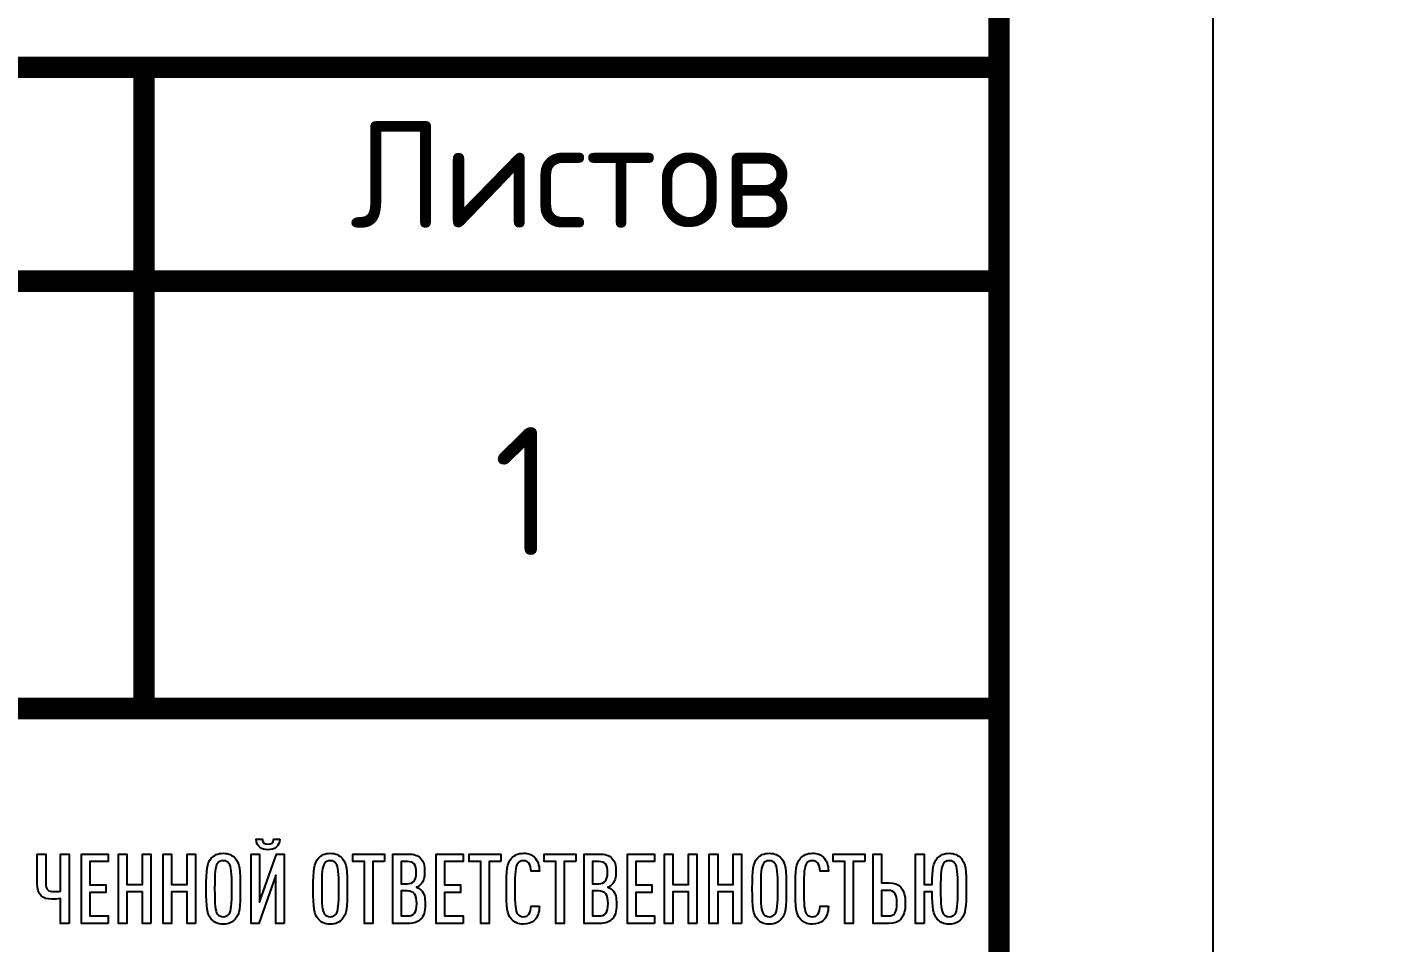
# Model space of a CAD drawing. Header units: metres. Extents: x 1981 to 7362, y 1229 to 3678.
# Drawn here: x 2702.46 to 2734.13, y 2628.93 to 2650.36 of the extents above; entities that cross this region are included whole.
import ezdxf
from ezdxf.enums import TextEntityAlignment as Align

# ---------------------------------------------------------------- set-up
doc = ezdxf.new("R2018")
doc.units = ezdxf.units.M
doc.layers.add('layer 1', color=7, linetype='Continuous')
doc.layers.add('Форматы', color=7, linetype='Continuous')
doc.styles.add('GOST-2.304_Type-B', font='GOST Common.ttf')
doc.styles.get("Standard").update_dxf_attribs({"font": 'GOST Common.ttf'})

# ---------------------------------------------------------------- blocks, each defined once
blk = doc.blocks.new('Лого')
at = {"layer": 'layer 1', "color": 159}
for points, knots in [([(6.6198, 2.3792), (6.6198, 2.3792), (6.5883, 2.3792), (6.5883, 2.3792), (6.5883, 2.3792), (6.5862, 2.3604), (6.5751, 2.3523), (6.5583, 2.3523), (6.5583, 2.3523), (6.5415, 2.3523), (6.5304, 2.3604), (6.5283, 2.3792), (6.5283, 2.3792), (6.5283, 2.3792), (6.4968, 2.3792), (6.4968, 2.3792), (6.4968, 2.3792), (6.4994, 2.3391), (6.5243, 2.3239), (6.5583, 2.3239), (6.5583, 2.3239), (6.5923, 2.3239), (6.6172, 2.3391), (6.6198, 2.3792)], [0, 0, 0, 0, 0.142857, 0.142857, 0.142857, 0.142857, 0.285714, 0.285714, 0.285714, 0.285714, 0.428571, 0.428571, 0.428571, 0.428571, 0.571429, 0.571429, 0.571429, 0.571429, 0.714286, 0.714286, 0.714286, 0.714286, 1, 1, 1, 1]), ([(5.5227, 1.9399), (5.5227, 1.9399), (5.5227, 2.3015), (5.5227, 2.3015), (5.5227, 2.3015), (5.5227, 2.3015), (5.479, 2.3015), (5.479, 2.3015), (5.479, 2.3015), (5.479, 2.3015), (5.479, 2.1085), (5.479, 2.1085), (5.479, 2.1085), (5.4658, 2.1065), (5.4546, 2.1055), (5.4404, 2.1055), (5.4404, 2.1055), (5.4165, 2.1055), (5.4013, 2.1141), (5.4013, 2.1532), (5.4013, 2.1532), (5.4013, 2.1532), (5.4013, 2.3015), (5.4013, 2.3015), (5.4013, 2.3015), (5.4013, 2.3015), (5.3576, 2.3015), (5.3576, 2.3015), (5.3576, 2.3015), (5.3576, 2.3015), (5.3576, 2.1486), (5.3576, 2.1486), (5.3576, 2.1486), (5.3576, 2.0867), (5.384, 2.0664), (5.4338, 2.0664), (5.4338, 2.0664), (5.4485, 2.0664), (5.4627, 2.0674), (5.479, 2.0699), (5.479, 2.0699), (5.479, 2.0699), (5.479, 1.9399), (5.479, 1.9399), (5.479, 1.9399), (5.479, 1.9399), (5.5227, 1.9399), (5.5227, 1.9399)], [0, 0, 0, 0, 0.076923, 0.076923, 0.076923, 0.076923, 0.153846, 0.153846, 0.153846, 0.153846, 0.230769, 0.230769, 0.230769, 0.230769, 0.307692, 0.307692, 0.307692, 0.307692, 0.384615, 0.384615, 0.384615, 0.384615, 0.461538, 0.461538, 0.461538, 0.461538, 0.538462, 0.538462, 0.538462, 0.538462, 0.615385, 0.615385, 0.615385, 0.615385, 0.692308, 0.692308, 0.692308, 0.692308, 0.769231, 0.769231, 0.769231, 0.769231, 0.846154, 0.846154, 0.846154, 0.846154, 1, 1, 1, 1]), ([(5.7273, 1.9399), (5.7273, 1.9399), (5.7273, 1.979), (5.7273, 1.979), (5.7273, 1.979), (5.7273, 1.979), (5.6314, 1.979), (5.6314, 1.979), (5.6314, 1.979), (5.6314, 1.979), (5.6314, 2.1019), (5.6314, 2.1019), (5.6314, 2.1019), (5.6314, 2.1019), (5.7141, 2.1019), (5.7141, 2.1019), (5.7141, 2.1019), (5.7141, 2.1019), (5.7141, 2.141), (5.7141, 2.141), (5.7141, 2.141), (5.7141, 2.141), (5.6314, 2.141), (5.6314, 2.141), (5.6314, 2.141), (5.6314, 2.141), (5.6314, 2.2624), (5.6314, 2.2624), (5.6314, 2.2624), (5.6314, 2.2624), (5.7273, 2.2624), (5.7273, 2.2624), (5.7273, 2.2624), (5.7273, 2.2624), (5.7273, 2.3015), (5.7273, 2.3015), (5.7273, 2.3015), (5.7273, 2.3015), (5.5877, 2.3015), (5.5877, 2.3015), (5.5877, 2.3015), (5.5877, 2.3015), (5.5877, 1.9399), (5.5877, 1.9399), (5.5877, 1.9399), (5.5877, 1.9399), (5.7273, 1.9399), (5.7273, 1.9399)], [0, 0, 0, 0, 0.076923, 0.076923, 0.076923, 0.076923, 0.153846, 0.153846, 0.153846, 0.153846, 0.230769, 0.230769, 0.230769, 0.230769, 0.307692, 0.307692, 0.307692, 0.307692, 0.384615, 0.384615, 0.384615, 0.384615, 0.461538, 0.461538, 0.461538, 0.461538, 0.538462, 0.538462, 0.538462, 0.538462, 0.615385, 0.615385, 0.615385, 0.615385, 0.692308, 0.692308, 0.692308, 0.692308, 0.769231, 0.769231, 0.769231, 0.769231, 0.846154, 0.846154, 0.846154, 0.846154, 1, 1, 1, 1]), ([(5.9483, 1.9399), (5.9483, 1.9399), (5.9483, 2.3015), (5.9483, 2.3015), (5.9483, 2.3015), (5.9483, 2.3015), (5.9046, 2.3015), (5.9046, 2.3015), (5.9046, 2.3015), (5.9046, 2.3015), (5.9046, 2.1436), (5.9046, 2.1436), (5.9046, 2.1436), (5.9046, 2.1436), (5.8244, 2.1436), (5.8244, 2.1436), (5.8244, 2.1436), (5.8244, 2.1436), (5.8244, 2.3015), (5.8244, 2.3015), (5.8244, 2.3015), (5.8244, 2.3015), (5.7807, 2.3015), (5.7807, 2.3015), (5.7807, 2.3015), (5.7807, 2.3015), (5.7807, 1.9399), (5.7807, 1.9399), (5.7807, 1.9399), (5.7807, 1.9399), (5.8244, 1.9399), (5.8244, 1.9399), (5.8244, 1.9399), (5.8244, 1.9399), (5.8244, 2.1039), (5.8244, 2.1039), (5.8244, 2.1039), (5.8244, 2.1039), (5.9046, 2.1039), (5.9046, 2.1039), (5.9046, 2.1039), (5.9046, 2.1039), (5.9046, 1.9399), (5.9046, 1.9399), (5.9046, 1.9399), (5.9046, 1.9399), (5.9483, 1.9399), (5.9483, 1.9399)], [0, 0, 0, 0, 0.076923, 0.076923, 0.076923, 0.076923, 0.153846, 0.153846, 0.153846, 0.153846, 0.230769, 0.230769, 0.230769, 0.230769, 0.307692, 0.307692, 0.307692, 0.307692, 0.384615, 0.384615, 0.384615, 0.384615, 0.461538, 0.461538, 0.461538, 0.461538, 0.538462, 0.538462, 0.538462, 0.538462, 0.615385, 0.615385, 0.615385, 0.615385, 0.692308, 0.692308, 0.692308, 0.692308, 0.769231, 0.769231, 0.769231, 0.769231, 0.846154, 0.846154, 0.846154, 0.846154, 1, 1, 1, 1]), ([(6.1809, 1.9399), (6.1809, 1.9399), (6.1809, 2.3015), (6.1809, 2.3015), (6.1809, 2.3015), (6.1809, 2.3015), (6.1372, 2.3015), (6.1372, 2.3015), (6.1372, 2.3015), (6.1372, 2.3015), (6.1372, 2.1436), (6.1372, 2.1436), (6.1372, 2.1436), (6.1372, 2.1436), (6.057, 2.1436), (6.057, 2.1436), (6.057, 2.1436), (6.057, 2.1436), (6.057, 2.3015), (6.057, 2.3015), (6.057, 2.3015), (6.057, 2.3015), (6.0133, 2.3015), (6.0133, 2.3015), (6.0133, 2.3015), (6.0133, 2.3015), (6.0133, 1.9399), (6.0133, 1.9399), (6.0133, 1.9399), (6.0133, 1.9399), (6.057, 1.9399), (6.057, 1.9399), (6.057, 1.9399), (6.057, 1.9399), (6.057, 2.1039), (6.057, 2.1039), (6.057, 2.1039), (6.057, 2.1039), (6.1372, 2.1039), (6.1372, 2.1039), (6.1372, 2.1039), (6.1372, 2.1039), (6.1372, 1.9399), (6.1372, 1.9399), (6.1372, 1.9399), (6.1372, 1.9399), (6.1809, 1.9399), (6.1809, 1.9399)], [0, 0, 0, 0, 0.076923, 0.076923, 0.076923, 0.076923, 0.153846, 0.153846, 0.153846, 0.153846, 0.230769, 0.230769, 0.230769, 0.230769, 0.307692, 0.307692, 0.307692, 0.307692, 0.384615, 0.384615, 0.384615, 0.384615, 0.461538, 0.461538, 0.461538, 0.461538, 0.538462, 0.538462, 0.538462, 0.538462, 0.615385, 0.615385, 0.615385, 0.615385, 0.692308, 0.692308, 0.692308, 0.692308, 0.769231, 0.769231, 0.769231, 0.769231, 0.846154, 0.846154, 0.846154, 0.846154, 1, 1, 1, 1]), ([(6.4141, 2.1207), (6.4141, 2.2208), (6.411, 2.2533), (6.3877, 2.2792), (6.3877, 2.2792), (6.3734, 2.2949), (6.3541, 2.3056), (6.3257, 2.3056), (6.3257, 2.3056), (6.2972, 2.3056), (6.2779, 2.2949), (6.2637, 2.2792), (6.2637, 2.2792), (6.2404, 2.2533), (6.2373, 2.2208), (6.2373, 2.1207), (6.2373, 2.1207), (6.2373, 2.0206), (6.2404, 1.9881), (6.2637, 1.9622), (6.2637, 1.9622), (6.2779, 1.9465), (6.2972, 1.9358), (6.3257, 1.9358), (6.3257, 1.9358), (6.3541, 1.9358), (6.3734, 1.9465), (6.3877, 1.9622), (6.3877, 1.9622), (6.411, 1.9881), (6.4141, 2.0206), (6.4141, 2.1207)], [0, 0, 0, 0, 0.111111, 0.111111, 0.111111, 0.111111, 0.222222, 0.222222, 0.222222, 0.222222, 0.333333, 0.333333, 0.333333, 0.333333, 0.444444, 0.444444, 0.444444, 0.444444, 0.555556, 0.555556, 0.555556, 0.555556, 0.666667, 0.666667, 0.666667, 0.666667, 0.777778, 0.777778, 0.777778, 0.777778, 1, 1, 1, 1]), ([(6.3704, 2.1207), (6.3704, 2.0349), (6.3678, 2.0059), (6.3551, 1.9886), (6.3551, 1.9886), (6.349, 1.9805), (6.3399, 1.9749), (6.3257, 1.9749), (6.3257, 1.9749), (6.3115, 1.9749), (6.3018, 1.9805), (6.2957, 1.9886), (6.2957, 1.9886), (6.283, 2.0059), (6.281, 2.0349), (6.281, 2.1207), (6.281, 2.1207), (6.281, 2.2065), (6.283, 2.2355), (6.2957, 2.2528), (6.2957, 2.2528), (6.3018, 2.2609), (6.3115, 2.2665), (6.3257, 2.2665), (6.3257, 2.2665), (6.3399, 2.2665), (6.349, 2.2609), (6.3551, 2.2528), (6.3551, 2.2528), (6.3678, 2.2355), (6.3704, 2.2065), (6.3704, 2.1207)], [0, 0, 0, 0, 0.111111, 0.111111, 0.111111, 0.111111, 0.222222, 0.222222, 0.222222, 0.222222, 0.333333, 0.333333, 0.333333, 0.333333, 0.444444, 0.444444, 0.444444, 0.444444, 0.555556, 0.555556, 0.555556, 0.555556, 0.666667, 0.666667, 0.666667, 0.666667, 0.777778, 0.777778, 0.777778, 0.777778, 1, 1, 1, 1]), ([(6.6431, 1.9399), (6.6431, 1.9399), (6.6431, 2.3015), (6.6431, 2.3015), (6.6431, 2.3015), (6.6431, 2.3015), (6.603, 2.3015), (6.603, 2.3015), (6.603, 2.3015), (6.603, 2.3015), (6.5141, 2.0501), (6.5141, 2.0501), (6.5141, 2.0501), (6.5141, 2.0501), (6.5141, 2.3015), (6.5141, 2.3015), (6.5141, 2.3015), (6.5141, 2.3015), (6.4704, 2.3015), (6.4704, 2.3015), (6.4704, 2.3015), (6.4704, 2.3015), (6.4704, 1.9399), (6.4704, 1.9399), (6.4704, 1.9399), (6.4704, 1.9399), (6.5111, 1.9399), (6.5111, 1.9399), (6.5111, 1.9399), (6.5111, 1.9399), (6.5994, 2.1908), (6.5994, 2.1908), (6.5994, 2.1908), (6.5994, 2.1908), (6.5994, 1.9399), (6.5994, 1.9399), (6.5994, 1.9399), (6.5994, 1.9399), (6.6431, 1.9399), (6.6431, 1.9399)], [0, 0, 0, 0, 0.090909, 0.090909, 0.090909, 0.090909, 0.181818, 0.181818, 0.181818, 0.181818, 0.272727, 0.272727, 0.272727, 0.272727, 0.363636, 0.363636, 0.363636, 0.363636, 0.454545, 0.454545, 0.454545, 0.454545, 0.545455, 0.545455, 0.545455, 0.545455, 0.636364, 0.636364, 0.636364, 0.636364, 0.727273, 0.727273, 0.727273, 0.727273, 0.818182, 0.818182, 0.818182, 0.818182, 1, 1, 1, 1]), ([(6.9712, 2.1207), (6.9712, 2.2208), (6.9682, 2.2533), (6.9448, 2.2792), (6.9448, 2.2792), (6.9306, 2.2949), (6.9113, 2.3056), (6.8829, 2.3056), (6.8829, 2.3056), (6.8544, 2.3056), (6.8351, 2.2949), (6.8209, 2.2792), (6.8209, 2.2792), (6.7975, 2.2533), (6.7945, 2.2208), (6.7945, 2.1207), (6.7945, 2.1207), (6.7945, 2.0206), (6.7975, 1.9881), (6.8209, 1.9622), (6.8209, 1.9622), (6.8351, 1.9465), (6.8544, 1.9358), (6.8829, 1.9358), (6.8829, 1.9358), (6.9113, 1.9358), (6.9306, 1.9465), (6.9448, 1.9622), (6.9448, 1.9622), (6.9682, 1.9881), (6.9712, 2.0206), (6.9712, 2.1207)], [0, 0, 0, 0, 0.111111, 0.111111, 0.111111, 0.111111, 0.222222, 0.222222, 0.222222, 0.222222, 0.333333, 0.333333, 0.333333, 0.333333, 0.444444, 0.444444, 0.444444, 0.444444, 0.555556, 0.555556, 0.555556, 0.555556, 0.666667, 0.666667, 0.666667, 0.666667, 0.777778, 0.777778, 0.777778, 0.777778, 1, 1, 1, 1]), ([(6.9276, 2.1207), (6.9276, 2.0349), (6.925, 2.0059), (6.9123, 1.9886), (6.9123, 1.9886), (6.9062, 1.9805), (6.8971, 1.9749), (6.8829, 1.9749), (6.8829, 1.9749), (6.8686, 1.9749), (6.859, 1.9805), (6.8529, 1.9886), (6.8529, 1.9886), (6.8402, 2.0059), (6.8382, 2.0349), (6.8382, 2.1207), (6.8382, 2.1207), (6.8382, 2.2065), (6.8402, 2.2355), (6.8529, 2.2528), (6.8529, 2.2528), (6.859, 2.2609), (6.8686, 2.2665), (6.8829, 2.2665), (6.8829, 2.2665), (6.8971, 2.2665), (6.9062, 2.2609), (6.9123, 2.2528), (6.9123, 2.2528), (6.925, 2.2355), (6.9276, 2.2065), (6.9276, 2.1207)], [0, 0, 0, 0, 0.111111, 0.111111, 0.111111, 0.111111, 0.222222, 0.222222, 0.222222, 0.222222, 0.333333, 0.333333, 0.333333, 0.333333, 0.444444, 0.444444, 0.444444, 0.444444, 0.555556, 0.555556, 0.555556, 0.555556, 0.666667, 0.666667, 0.666667, 0.666667, 0.777778, 0.777778, 0.777778, 0.777778, 1, 1, 1, 1]), ([(7.1658, 2.2624), (7.1658, 2.2624), (7.1658, 2.3015), (7.1658, 2.3015), (7.1658, 2.3015), (7.1658, 2.3015), (7.0007, 2.3015), (7.0007, 2.3015), (7.0007, 2.3015), (7.0007, 2.3015), (7.0007, 2.2624), (7.0007, 2.2624), (7.0007, 2.2624), (7.0007, 2.2624), (7.0617, 2.2624), (7.0617, 2.2624), (7.0617, 2.2624), (7.0617, 2.2624), (7.0617, 1.9399), (7.0617, 1.9399), (7.0617, 1.9399), (7.0617, 1.9399), (7.1053, 1.9399), (7.1053, 1.9399), (7.1053, 1.9399), (7.1053, 1.9399), (7.1053, 2.2624), (7.1053, 2.2624), (7.1053, 2.2624), (7.1053, 2.2624), (7.1658, 2.2624), (7.1658, 2.2624)], [0, 0, 0, 0, 0.111111, 0.111111, 0.111111, 0.111111, 0.222222, 0.222222, 0.222222, 0.222222, 0.333333, 0.333333, 0.333333, 0.333333, 0.444444, 0.444444, 0.444444, 0.444444, 0.555556, 0.555556, 0.555556, 0.555556, 0.666667, 0.666667, 0.666667, 0.666667, 0.777778, 0.777778, 0.777778, 0.777778, 1, 1, 1, 1]), ([(7.3766, 2.0415), (7.3766, 2.0725), (7.3735, 2.0968), (7.3547, 2.1151), (7.3547, 2.1151), (7.3486, 2.1207), (7.3405, 2.1258), (7.3324, 2.1283), (7.3324, 2.1283), (7.3395, 2.1314), (7.3466, 2.1359), (7.3527, 2.142), (7.3527, 2.142), (7.3705, 2.1593), (7.374, 2.1806), (7.374, 2.2065), (7.374, 2.2065), (7.374, 2.2457), (7.3684, 2.2634), (7.3527, 2.2797), (7.3527, 2.2797), (7.338, 2.2949), (7.3187, 2.3015), (7.2867, 2.3015), (7.2867, 2.3015), (7.2867, 2.3015), (7.209, 2.3015), (7.209, 2.3015), (7.209, 2.3015), (7.209, 2.3015), (7.209, 1.9399), (7.209, 1.9399), (7.209, 1.9399), (7.209, 1.9399), (7.2867, 1.9399), (7.2867, 1.9399), (7.2867, 1.9399), (7.3187, 1.9399), (7.3385, 1.9465), (7.3532, 1.9617), (7.3532, 1.9617), (7.3695, 1.9785), (7.3766, 1.9978), (7.3766, 2.0415)], [0, 0, 0, 0, 0.083333, 0.083333, 0.083333, 0.083333, 0.166667, 0.166667, 0.166667, 0.166667, 0.25, 0.25, 0.25, 0.25, 0.333333, 0.333333, 0.333333, 0.333333, 0.416667, 0.416667, 0.416667, 0.416667, 0.5, 0.5, 0.5, 0.5, 0.583333, 0.583333, 0.583333, 0.583333, 0.666667, 0.666667, 0.666667, 0.666667, 0.75, 0.75, 0.75, 0.75, 0.833333, 0.833333, 0.833333, 0.833333, 1, 1, 1, 1]), ([(7.3303, 2.2045), (7.3303, 2.1634), (7.3156, 2.1466), (7.2846, 2.1466), (7.2846, 2.1466), (7.2846, 2.1466), (7.2526, 2.1466), (7.2526, 2.1466), (7.2526, 2.1466), (7.2526, 2.1466), (7.2526, 2.2624), (7.2526, 2.2624), (7.2526, 2.2624), (7.2526, 2.2624), (7.2846, 2.2624), (7.2846, 2.2624), (7.2846, 2.2624), (7.3161, 2.2624), (7.3303, 2.2482), (7.3303, 2.2045)], [0, 0, 0, 0, 0.166667, 0.166667, 0.166667, 0.166667, 0.333333, 0.333333, 0.333333, 0.333333, 0.5, 0.5, 0.5, 0.5, 0.666667, 0.666667, 0.666667, 0.666667, 1, 1, 1, 1]), ([(7.5741, 1.9399), (7.5741, 1.9399), (7.5741, 1.979), (7.5741, 1.979), (7.5741, 1.979), (7.5741, 1.979), (7.4782, 1.979), (7.4782, 1.979), (7.4782, 1.979), (7.4782, 1.979), (7.4782, 2.1019), (7.4782, 2.1019), (7.4782, 2.1019), (7.4782, 2.1019), (7.5609, 2.1019), (7.5609, 2.1019), (7.5609, 2.1019), (7.5609, 2.1019), (7.5609, 2.141), (7.5609, 2.141), (7.5609, 2.141), (7.5609, 2.141), (7.4782, 2.141), (7.4782, 2.141), (7.4782, 2.141), (7.4782, 2.141), (7.4782, 2.2624), (7.4782, 2.2624), (7.4782, 2.2624), (7.4782, 2.2624), (7.5741, 2.2624), (7.5741, 2.2624), (7.5741, 2.2624), (7.5741, 2.2624), (7.5741, 2.3015), (7.5741, 2.3015), (7.5741, 2.3015), (7.5741, 2.3015), (7.4345, 2.3015), (7.4345, 2.3015), (7.4345, 2.3015), (7.4345, 2.3015), (7.4345, 1.9399), (7.4345, 1.9399), (7.4345, 1.9399), (7.4345, 1.9399), (7.5741, 1.9399), (7.5741, 1.9399)], [0, 0, 0, 0, 0.076923, 0.076923, 0.076923, 0.076923, 0.153846, 0.153846, 0.153846, 0.153846, 0.230769, 0.230769, 0.230769, 0.230769, 0.307692, 0.307692, 0.307692, 0.307692, 0.384615, 0.384615, 0.384615, 0.384615, 0.461538, 0.461538, 0.461538, 0.461538, 0.538462, 0.538462, 0.538462, 0.538462, 0.615385, 0.615385, 0.615385, 0.615385, 0.692308, 0.692308, 0.692308, 0.692308, 0.769231, 0.769231, 0.769231, 0.769231, 0.846154, 0.846154, 0.846154, 0.846154, 1, 1, 1, 1]), ([(7.7707, 2.2624), (7.7707, 2.2624), (7.7707, 2.3015), (7.7707, 2.3015), (7.7707, 2.3015), (7.7707, 2.3015), (7.6056, 2.3015), (7.6056, 2.3015), (7.6056, 2.3015), (7.6056, 2.3015), (7.6056, 2.2624), (7.6056, 2.2624), (7.6056, 2.2624), (7.6056, 2.2624), (7.6666, 2.2624), (7.6666, 2.2624), (7.6666, 2.2624), (7.6666, 2.2624), (7.6666, 1.9399), (7.6666, 1.9399), (7.6666, 1.9399), (7.6666, 1.9399), (7.7103, 1.9399), (7.7103, 1.9399), (7.7103, 1.9399), (7.7103, 1.9399), (7.7103, 2.2624), (7.7103, 2.2624), (7.7103, 2.2624), (7.7103, 2.2624), (7.7707, 2.2624), (7.7707, 2.2624)], [0, 0, 0, 0, 0.111111, 0.111111, 0.111111, 0.111111, 0.222222, 0.222222, 0.222222, 0.222222, 0.333333, 0.333333, 0.333333, 0.333333, 0.444444, 0.444444, 0.444444, 0.444444, 0.555556, 0.555556, 0.555556, 0.555556, 0.666667, 0.666667, 0.666667, 0.666667, 0.777778, 0.777778, 0.777778, 0.777778, 1, 1, 1, 1]), ([(7.9719, 2.0293), (7.9719, 2.0293), (7.9287, 2.0293), (7.9287, 2.0293), (7.9287, 2.0293), (7.9282, 2.014), (7.9251, 1.9983), (7.917, 1.9876), (7.917, 1.9876), (7.9114, 1.9805), (7.9023, 1.9749), (7.8886, 1.9749), (7.8886, 1.9749), (7.8743, 1.9749), (7.8647, 1.9805), (7.8586, 1.9886), (7.8586, 1.9886), (7.8459, 2.0059), (7.8439, 2.0349), (7.8439, 2.1207), (7.8439, 2.1207), (7.8439, 2.2065), (7.8459, 2.2355), (7.8586, 2.2528), (7.8586, 2.2528), (7.8647, 2.2609), (7.8743, 2.2665), (7.8886, 2.2665), (7.8886, 2.2665), (7.9023, 2.2665), (7.9114, 2.2609), (7.917, 2.2538), (7.917, 2.2538), (7.9256, 2.2431), (7.9282, 2.2279), (7.9287, 2.2126), (7.9287, 2.2126), (7.9287, 2.2126), (7.9719, 2.2126), (7.9719, 2.2126), (7.9719, 2.2126), (7.9713, 2.2421), (7.9627, 2.268), (7.946, 2.2843), (7.946, 2.2843), (7.9317, 2.298), (7.914, 2.3056), (7.8886, 2.3056), (7.8886, 2.3056), (7.8601, 2.3056), (7.8403, 2.2949), (7.8266, 2.2792), (7.8266, 2.2792), (7.8027, 2.2517), (7.8002, 2.2208), (7.8002, 2.1207), (7.8002, 2.1207), (7.8002, 2.0206), (7.8027, 1.9897), (7.8266, 1.9622), (7.8266, 1.9622), (7.8403, 1.9465), (7.8601, 1.9358), (7.8886, 1.9358), (7.8886, 1.9358), (7.9124, 1.9358), (7.9302, 1.9429), (7.9444, 1.9556), (7.9444, 1.9556), (7.9622, 1.9719), (7.9713, 1.9988), (7.9719, 2.0293)], [0, 0, 0, 0, 0.052632, 0.052632, 0.052632, 0.052632, 0.105263, 0.105263, 0.105263, 0.105263, 0.157895, 0.157895, 0.157895, 0.157895, 0.210526, 0.210526, 0.210526, 0.210526, 0.263158, 0.263158, 0.263158, 0.263158, 0.315789, 0.315789, 0.315789, 0.315789, 0.368421, 0.368421, 0.368421, 0.368421, 0.421053, 0.421053, 0.421053, 0.421053, 0.473684, 0.473684, 0.473684, 0.473684, 0.526316, 0.526316, 0.526316, 0.526316, 0.578947, 0.578947, 0.578947, 0.578947, 0.631579, 0.631579, 0.631579, 0.631579, 0.684211, 0.684211, 0.684211, 0.684211, 0.736842, 0.736842, 0.736842, 0.736842, 0.789474, 0.789474, 0.789474, 0.789474, 0.842105, 0.842105, 0.842105, 0.842105, 0.894737, 0.894737, 0.894737, 0.894737, 1, 1, 1, 1]), ([(8.1618, 2.2624), (8.1618, 2.2624), (8.1618, 2.3015), (8.1618, 2.3015), (8.1618, 2.3015), (8.1618, 2.3015), (7.9967, 2.3015), (7.9967, 2.3015), (7.9967, 2.3015), (7.9967, 2.3015), (7.9967, 2.2624), (7.9967, 2.2624), (7.9967, 2.2624), (7.9967, 2.2624), (8.0577, 2.2624), (8.0577, 2.2624), (8.0577, 2.2624), (8.0577, 2.2624), (8.0577, 1.9399), (8.0577, 1.9399), (8.0577, 1.9399), (8.0577, 1.9399), (8.1014, 1.9399), (8.1014, 1.9399), (8.1014, 1.9399), (8.1014, 1.9399), (8.1014, 2.2624), (8.1014, 2.2624), (8.1014, 2.2624), (8.1014, 2.2624), (8.1618, 2.2624), (8.1618, 2.2624)], [0, 0, 0, 0, 0.111111, 0.111111, 0.111111, 0.111111, 0.222222, 0.222222, 0.222222, 0.222222, 0.333333, 0.333333, 0.333333, 0.333333, 0.444444, 0.444444, 0.444444, 0.444444, 0.555556, 0.555556, 0.555556, 0.555556, 0.666667, 0.666667, 0.666667, 0.666667, 0.777778, 0.777778, 0.777778, 0.777778, 1, 1, 1, 1]), ([(8.3726, 2.0415), (8.3726, 2.0725), (8.3696, 2.0968), (8.3508, 2.1151), (8.3508, 2.1151), (8.3447, 2.1207), (8.3365, 2.1258), (8.3284, 2.1283), (8.3284, 2.1283), (8.3355, 2.1314), (8.3426, 2.1359), (8.3487, 2.142), (8.3487, 2.142), (8.3665, 2.1593), (8.3701, 2.1806), (8.3701, 2.2065), (8.3701, 2.2065), (8.3701, 2.2457), (8.3645, 2.2634), (8.3487, 2.2797), (8.3487, 2.2797), (8.334, 2.2949), (8.3147, 2.3015), (8.2827, 2.3015), (8.2827, 2.3015), (8.2827, 2.3015), (8.205, 2.3015), (8.205, 2.3015), (8.205, 2.3015), (8.205, 2.3015), (8.205, 1.9399), (8.205, 1.9399), (8.205, 1.9399), (8.205, 1.9399), (8.2827, 1.9399), (8.2827, 1.9399), (8.2827, 1.9399), (8.3147, 1.9399), (8.3345, 1.9465), (8.3492, 1.9617), (8.3492, 1.9617), (8.3655, 1.9785), (8.3726, 1.9978), (8.3726, 2.0415)], [0, 0, 0, 0, 0.083333, 0.083333, 0.083333, 0.083333, 0.166667, 0.166667, 0.166667, 0.166667, 0.25, 0.25, 0.25, 0.25, 0.333333, 0.333333, 0.333333, 0.333333, 0.416667, 0.416667, 0.416667, 0.416667, 0.5, 0.5, 0.5, 0.5, 0.583333, 0.583333, 0.583333, 0.583333, 0.666667, 0.666667, 0.666667, 0.666667, 0.75, 0.75, 0.75, 0.75, 0.833333, 0.833333, 0.833333, 0.833333, 1, 1, 1, 1]), ([(8.3264, 2.2045), (8.3264, 2.1634), (8.3117, 2.1466), (8.2807, 2.1466), (8.2807, 2.1466), (8.2807, 2.1466), (8.2487, 2.1466), (8.2487, 2.1466), (8.2487, 2.1466), (8.2487, 2.1466), (8.2487, 2.2624), (8.2487, 2.2624), (8.2487, 2.2624), (8.2487, 2.2624), (8.2807, 2.2624), (8.2807, 2.2624), (8.2807, 2.2624), (8.3122, 2.2624), (8.3264, 2.2482), (8.3264, 2.2045)], [0, 0, 0, 0, 0.166667, 0.166667, 0.166667, 0.166667, 0.333333, 0.333333, 0.333333, 0.333333, 0.5, 0.5, 0.5, 0.5, 0.666667, 0.666667, 0.666667, 0.666667, 1, 1, 1, 1]), ([(8.5702, 1.9399), (8.5702, 1.9399), (8.5702, 1.979), (8.5702, 1.979), (8.5702, 1.979), (8.5702, 1.979), (8.4742, 1.979), (8.4742, 1.979), (8.4742, 1.979), (8.4742, 1.979), (8.4742, 2.1019), (8.4742, 2.1019), (8.4742, 2.1019), (8.4742, 2.1019), (8.557, 2.1019), (8.557, 2.1019), (8.557, 2.1019), (8.557, 2.1019), (8.557, 2.141), (8.557, 2.141), (8.557, 2.141), (8.557, 2.141), (8.4742, 2.141), (8.4742, 2.141), (8.4742, 2.141), (8.4742, 2.141), (8.4742, 2.2624), (8.4742, 2.2624), (8.4742, 2.2624), (8.4742, 2.2624), (8.5702, 2.2624), (8.5702, 2.2624), (8.5702, 2.2624), (8.5702, 2.2624), (8.5702, 2.3015), (8.5702, 2.3015), (8.5702, 2.3015), (8.5702, 2.3015), (8.4305, 2.3015), (8.4305, 2.3015), (8.4305, 2.3015), (8.4305, 2.3015), (8.4305, 1.9399), (8.4305, 1.9399), (8.4305, 1.9399), (8.4305, 1.9399), (8.5702, 1.9399), (8.5702, 1.9399)], [0, 0, 0, 0, 0.076923, 0.076923, 0.076923, 0.076923, 0.153846, 0.153846, 0.153846, 0.153846, 0.230769, 0.230769, 0.230769, 0.230769, 0.307692, 0.307692, 0.307692, 0.307692, 0.384615, 0.384615, 0.384615, 0.384615, 0.461538, 0.461538, 0.461538, 0.461538, 0.538462, 0.538462, 0.538462, 0.538462, 0.615385, 0.615385, 0.615385, 0.615385, 0.692308, 0.692308, 0.692308, 0.692308, 0.769231, 0.769231, 0.769231, 0.769231, 0.846154, 0.846154, 0.846154, 0.846154, 1, 1, 1, 1]), ([(8.7911, 1.9399), (8.7911, 1.9399), (8.7911, 2.3015), (8.7911, 2.3015), (8.7911, 2.3015), (8.7911, 2.3015), (8.7474, 2.3015), (8.7474, 2.3015), (8.7474, 2.3015), (8.7474, 2.3015), (8.7474, 2.1436), (8.7474, 2.1436), (8.7474, 2.1436), (8.7474, 2.1436), (8.6672, 2.1436), (8.6672, 2.1436), (8.6672, 2.1436), (8.6672, 2.1436), (8.6672, 2.3015), (8.6672, 2.3015), (8.6672, 2.3015), (8.6672, 2.3015), (8.6235, 2.3015), (8.6235, 2.3015), (8.6235, 2.3015), (8.6235, 2.3015), (8.6235, 1.9399), (8.6235, 1.9399), (8.6235, 1.9399), (8.6235, 1.9399), (8.6672, 1.9399), (8.6672, 1.9399), (8.6672, 1.9399), (8.6672, 1.9399), (8.6672, 2.1039), (8.6672, 2.1039), (8.6672, 2.1039), (8.6672, 2.1039), (8.7474, 2.1039), (8.7474, 2.1039), (8.7474, 2.1039), (8.7474, 2.1039), (8.7474, 1.9399), (8.7474, 1.9399), (8.7474, 1.9399), (8.7474, 1.9399), (8.7911, 1.9399), (8.7911, 1.9399)], [0, 0, 0, 0, 0.076923, 0.076923, 0.076923, 0.076923, 0.153846, 0.153846, 0.153846, 0.153846, 0.230769, 0.230769, 0.230769, 0.230769, 0.307692, 0.307692, 0.307692, 0.307692, 0.384615, 0.384615, 0.384615, 0.384615, 0.461538, 0.461538, 0.461538, 0.461538, 0.538462, 0.538462, 0.538462, 0.538462, 0.615385, 0.615385, 0.615385, 0.615385, 0.692308, 0.692308, 0.692308, 0.692308, 0.769231, 0.769231, 0.769231, 0.769231, 0.846154, 0.846154, 0.846154, 0.846154, 1, 1, 1, 1]), ([(9.0238, 1.9399), (9.0238, 1.9399), (9.0238, 2.3015), (9.0238, 2.3015), (9.0238, 2.3015), (9.0238, 2.3015), (8.9801, 2.3015), (8.9801, 2.3015), (8.9801, 2.3015), (8.9801, 2.3015), (8.9801, 2.1436), (8.9801, 2.1436), (8.9801, 2.1436), (8.9801, 2.1436), (8.8998, 2.1436), (8.8998, 2.1436), (8.8998, 2.1436), (8.8998, 2.1436), (8.8998, 2.3015), (8.8998, 2.3015), (8.8998, 2.3015), (8.8998, 2.3015), (8.8561, 2.3015), (8.8561, 2.3015), (8.8561, 2.3015), (8.8561, 2.3015), (8.8561, 1.9399), (8.8561, 1.9399), (8.8561, 1.9399), (8.8561, 1.9399), (8.8998, 1.9399), (8.8998, 1.9399), (8.8998, 1.9399), (8.8998, 1.9399), (8.8998, 2.1039), (8.8998, 2.1039), (8.8998, 2.1039), (8.8998, 2.1039), (8.9801, 2.1039), (8.9801, 2.1039), (8.9801, 2.1039), (8.9801, 2.1039), (8.9801, 1.9399), (8.9801, 1.9399), (8.9801, 1.9399), (8.9801, 1.9399), (9.0238, 1.9399), (9.0238, 1.9399)], [0, 0, 0, 0, 0.076923, 0.076923, 0.076923, 0.076923, 0.153846, 0.153846, 0.153846, 0.153846, 0.230769, 0.230769, 0.230769, 0.230769, 0.307692, 0.307692, 0.307692, 0.307692, 0.384615, 0.384615, 0.384615, 0.384615, 0.461538, 0.461538, 0.461538, 0.461538, 0.538462, 0.538462, 0.538462, 0.538462, 0.615385, 0.615385, 0.615385, 0.615385, 0.692308, 0.692308, 0.692308, 0.692308, 0.769231, 0.769231, 0.769231, 0.769231, 0.846154, 0.846154, 0.846154, 0.846154, 1, 1, 1, 1]), ([(9.2569, 2.1207), (9.2569, 2.2208), (9.2538, 2.2533), (9.2305, 2.2792), (9.2305, 2.2792), (9.2163, 2.2949), (9.197, 2.3056), (9.1685, 2.3056), (9.1685, 2.3056), (9.1401, 2.3056), (9.1208, 2.2949), (9.1065, 2.2792), (9.1065, 2.2792), (9.0832, 2.2533), (9.0801, 2.2208), (9.0801, 2.1207), (9.0801, 2.1207), (9.0801, 2.0206), (9.0832, 1.9881), (9.1065, 1.9622), (9.1065, 1.9622), (9.1208, 1.9465), (9.1401, 1.9358), (9.1685, 1.9358), (9.1685, 1.9358), (9.197, 1.9358), (9.2163, 1.9465), (9.2305, 1.9622), (9.2305, 1.9622), (9.2538, 1.9881), (9.2569, 2.0206), (9.2569, 2.1207)], [0, 0, 0, 0, 0.111111, 0.111111, 0.111111, 0.111111, 0.222222, 0.222222, 0.222222, 0.222222, 0.333333, 0.333333, 0.333333, 0.333333, 0.444444, 0.444444, 0.444444, 0.444444, 0.555556, 0.555556, 0.555556, 0.555556, 0.666667, 0.666667, 0.666667, 0.666667, 0.777778, 0.777778, 0.777778, 0.777778, 1, 1, 1, 1]), ([(9.2132, 2.1207), (9.2132, 2.0349), (9.2107, 2.0059), (9.198, 1.9886), (9.198, 1.9886), (9.1919, 1.9805), (9.1827, 1.9749), (9.1685, 1.9749), (9.1685, 1.9749), (9.1543, 1.9749), (9.1446, 1.9805), (9.1385, 1.9886), (9.1385, 1.9886), (9.1259, 2.0059), (9.1238, 2.0349), (9.1238, 2.1207), (9.1238, 2.1207), (9.1238, 2.2065), (9.1259, 2.2355), (9.1385, 2.2528), (9.1385, 2.2528), (9.1446, 2.2609), (9.1543, 2.2665), (9.1685, 2.2665), (9.1685, 2.2665), (9.1827, 2.2665), (9.1919, 2.2609), (9.198, 2.2528), (9.198, 2.2528), (9.2107, 2.2355), (9.2132, 2.2065), (9.2132, 2.1207)], [0, 0, 0, 0, 0.111111, 0.111111, 0.111111, 0.111111, 0.222222, 0.222222, 0.222222, 0.222222, 0.333333, 0.333333, 0.333333, 0.333333, 0.444444, 0.444444, 0.444444, 0.444444, 0.555556, 0.555556, 0.555556, 0.555556, 0.666667, 0.666667, 0.666667, 0.666667, 0.777778, 0.777778, 0.777778, 0.777778, 1, 1, 1, 1]), ([(9.4763, 2.0293), (9.4763, 2.0293), (9.4331, 2.0293), (9.4331, 2.0293), (9.4331, 2.0293), (9.4326, 2.014), (9.4296, 1.9983), (9.4215, 1.9876), (9.4215, 1.9876), (9.4159, 1.9805), (9.4067, 1.9749), (9.393, 1.9749), (9.393, 1.9749), (9.3788, 1.9749), (9.3691, 1.9805), (9.363, 1.9886), (9.363, 1.9886), (9.3504, 2.0059), (9.3483, 2.0349), (9.3483, 2.1207), (9.3483, 2.1207), (9.3483, 2.2065), (9.3504, 2.2355), (9.363, 2.2528), (9.363, 2.2528), (9.3691, 2.2609), (9.3788, 2.2665), (9.393, 2.2665), (9.393, 2.2665), (9.4067, 2.2665), (9.4159, 2.2609), (9.4215, 2.2538), (9.4215, 2.2538), (9.4301, 2.2431), (9.4326, 2.2279), (9.4331, 2.2126), (9.4331, 2.2126), (9.4331, 2.2126), (9.4763, 2.2126), (9.4763, 2.2126), (9.4763, 2.2126), (9.4758, 2.2421), (9.4672, 2.268), (9.4504, 2.2843), (9.4504, 2.2843), (9.4362, 2.298), (9.4184, 2.3056), (9.393, 2.3056), (9.393, 2.3056), (9.3646, 2.3056), (9.3448, 2.2949), (9.331, 2.2792), (9.331, 2.2792), (9.3072, 2.2517), (9.3046, 2.2208), (9.3046, 2.1207), (9.3046, 2.1207), (9.3046, 2.0206), (9.3072, 1.9897), (9.331, 1.9622), (9.331, 1.9622), (9.3448, 1.9465), (9.3646, 1.9358), (9.393, 1.9358), (9.393, 1.9358), (9.4169, 1.9358), (9.4347, 1.9429), (9.4489, 1.9556), (9.4489, 1.9556), (9.4667, 1.9719), (9.4758, 1.9988), (9.4763, 2.0293)], [0, 0, 0, 0, 0.052632, 0.052632, 0.052632, 0.052632, 0.105263, 0.105263, 0.105263, 0.105263, 0.157895, 0.157895, 0.157895, 0.157895, 0.210526, 0.210526, 0.210526, 0.210526, 0.263158, 0.263158, 0.263158, 0.263158, 0.315789, 0.315789, 0.315789, 0.315789, 0.368421, 0.368421, 0.368421, 0.368421, 0.421053, 0.421053, 0.421053, 0.421053, 0.473684, 0.473684, 0.473684, 0.473684, 0.526316, 0.526316, 0.526316, 0.526316, 0.578947, 0.578947, 0.578947, 0.578947, 0.631579, 0.631579, 0.631579, 0.631579, 0.684211, 0.684211, 0.684211, 0.684211, 0.736842, 0.736842, 0.736842, 0.736842, 0.789474, 0.789474, 0.789474, 0.789474, 0.842105, 0.842105, 0.842105, 0.842105, 0.894737, 0.894737, 0.894737, 0.894737, 1, 1, 1, 1]), ([(9.6663, 2.2624), (9.6663, 2.2624), (9.6663, 2.3015), (9.6663, 2.3015), (9.6663, 2.3015), (9.6663, 2.3015), (9.5012, 2.3015), (9.5012, 2.3015), (9.5012, 2.3015), (9.5012, 2.3015), (9.5012, 2.2624), (9.5012, 2.2624), (9.5012, 2.2624), (9.5012, 2.2624), (9.5622, 2.2624), (9.5622, 2.2624), (9.5622, 2.2624), (9.5622, 2.2624), (9.5622, 1.9399), (9.5622, 1.9399), (9.5622, 1.9399), (9.5622, 1.9399), (9.6058, 1.9399), (9.6058, 1.9399), (9.6058, 1.9399), (9.6058, 1.9399), (9.6058, 2.2624), (9.6058, 2.2624), (9.6058, 2.2624), (9.6058, 2.2624), (9.6663, 2.2624), (9.6663, 2.2624)], [0, 0, 0, 0, 0.111111, 0.111111, 0.111111, 0.111111, 0.222222, 0.222222, 0.222222, 0.222222, 0.333333, 0.333333, 0.333333, 0.333333, 0.444444, 0.444444, 0.444444, 0.444444, 0.555556, 0.555556, 0.555556, 0.555556, 0.666667, 0.666667, 0.666667, 0.666667, 0.777778, 0.777778, 0.777778, 0.777778, 1, 1, 1, 1]), ([(9.8766, 2.0455), (9.8766, 2.1253), (9.8456, 2.1507), (9.7907, 2.1507), (9.7907, 2.1507), (9.7907, 2.1507), (9.7531, 2.1507), (9.7531, 2.1507), (9.7531, 2.1507), (9.7531, 2.1507), (9.7531, 2.3015), (9.7531, 2.3015), (9.7531, 2.3015), (9.7531, 2.3015), (9.7095, 2.3015), (9.7095, 2.3015), (9.7095, 2.3015), (9.7095, 2.3015), (9.7095, 1.9399), (9.7095, 1.9399), (9.7095, 1.9399), (9.7095, 1.9399), (9.7907, 1.9399), (9.7907, 1.9399), (9.7907, 1.9399), (9.8451, 1.9399), (9.8766, 1.9658), (9.8766, 2.0455)], [0, 0, 0, 0, 0.125, 0.125, 0.125, 0.125, 0.25, 0.25, 0.25, 0.25, 0.375, 0.375, 0.375, 0.375, 0.5, 0.5, 0.5, 0.5, 0.625, 0.625, 0.625, 0.625, 0.75, 0.75, 0.75, 0.75, 1, 1, 1, 1]), ([(9.9741, 1.9399), (9.9741, 1.9399), (9.9741, 2.1039), (9.9741, 2.1039), (9.9741, 2.1039), (9.9741, 2.1039), (10.0167, 2.1039), (10.0167, 2.1039), (10.0167, 2.1039), (10.0173, 2.0171), (10.0213, 1.9876), (10.0432, 1.9622), (10.0432, 1.9622), (10.0569, 1.9465), (10.0767, 1.9358), (10.1051, 1.9358), (10.1051, 1.9358), (10.1336, 1.9358), (10.1529, 1.946), (10.1671, 1.9622), (10.1671, 1.9622), (10.1905, 1.9892), (10.1935, 2.0206), (10.1935, 2.1207), (10.1935, 2.1207), (10.1935, 2.2208), (10.191, 2.2512), (10.1671, 2.2792), (10.1671, 2.2792), (10.1534, 2.2949), (10.1336, 2.3056), (10.1051, 2.3056), (10.1051, 2.3056), (10.0767, 2.3056), (10.0569, 2.2949), (10.0432, 2.2792), (10.0432, 2.2792), (10.0218, 2.2543), (10.0173, 2.2253), (10.0167, 2.1436), (10.0167, 2.1436), (10.0167, 2.1436), (9.9741, 2.1436), (9.9741, 2.1436), (9.9741, 2.1436), (9.9741, 2.1436), (9.9741, 2.3015), (9.9741, 2.3015), (9.9741, 2.3015), (9.9741, 2.3015), (9.9304, 2.3015), (9.9304, 2.3015), (9.9304, 2.3015), (9.9304, 2.3015), (9.9304, 1.9399), (9.9304, 1.9399), (9.9304, 1.9399), (9.9304, 1.9399), (9.9741, 1.9399), (9.9741, 1.9399)], [0, 0, 0, 0, 0.0625, 0.0625, 0.0625, 0.0625, 0.125, 0.125, 0.125, 0.125, 0.1875, 0.1875, 0.1875, 0.1875, 0.25, 0.25, 0.25, 0.25, 0.3125, 0.3125, 0.3125, 0.3125, 0.375, 0.375, 0.375, 0.375, 0.4375, 0.4375, 0.4375, 0.4375, 0.5, 0.5, 0.5, 0.5, 0.5625, 0.5625, 0.5625, 0.5625, 0.625, 0.625, 0.625, 0.625, 0.6875, 0.6875, 0.6875, 0.6875, 0.75, 0.75, 0.75, 0.75, 0.8125, 0.8125, 0.8125, 0.8125, 0.875, 0.875, 0.875, 0.875, 1, 1, 1, 1]), ([(10.1498, 2.1207), (10.1498, 2.0349), (10.1478, 2.0059), (10.1346, 1.9886), (10.1346, 1.9886), (10.1285, 1.9805), (10.1193, 1.9749), (10.1051, 1.9749), (10.1051, 1.9749), (10.0909, 1.9749), (10.0818, 1.9805), (10.0757, 1.9886), (10.0757, 1.9886), (10.0625, 2.0059), (10.0604, 2.0349), (10.0604, 2.1207), (10.0604, 2.1207), (10.0604, 2.2065), (10.0625, 2.2355), (10.0757, 2.2528), (10.0757, 2.2528), (10.0818, 2.2609), (10.0909, 2.2665), (10.1051, 2.2665), (10.1051, 2.2665), (10.1193, 2.2665), (10.1285, 2.2609), (10.1346, 2.2528), (10.1346, 2.2528), (10.1478, 2.2355), (10.1498, 2.2065), (10.1498, 2.1207)], [0, 0, 0, 0, 0.111111, 0.111111, 0.111111, 0.111111, 0.222222, 0.222222, 0.222222, 0.222222, 0.333333, 0.333333, 0.333333, 0.333333, 0.444444, 0.444444, 0.444444, 0.444444, 0.555556, 0.555556, 0.555556, 0.555556, 0.666667, 0.666667, 0.666667, 0.666667, 0.777778, 0.777778, 0.777778, 0.777778, 1, 1, 1, 1]), ([(7.3329, 2.044), (7.3329, 1.9942), (7.3171, 1.979), (7.2841, 1.979), (7.2841, 1.979), (7.2841, 1.979), (7.2526, 1.979), (7.2526, 1.979), (7.2526, 1.979), (7.2526, 1.979), (7.2526, 2.109), (7.2526, 2.109), (7.2526, 2.109), (7.2526, 2.109), (7.2841, 2.109), (7.2841, 2.109), (7.2841, 2.109), (7.3166, 2.109), (7.3329, 2.0907), (7.3329, 2.044)], [0, 0, 0, 0, 0.166667, 0.166667, 0.166667, 0.166667, 0.333333, 0.333333, 0.333333, 0.333333, 0.5, 0.5, 0.5, 0.5, 0.666667, 0.666667, 0.666667, 0.666667, 1, 1, 1, 1]), ([(8.3289, 2.044), (8.3289, 1.9942), (8.3132, 1.979), (8.2802, 1.979), (8.2802, 1.979), (8.2802, 1.979), (8.2487, 1.979), (8.2487, 1.979), (8.2487, 1.979), (8.2487, 1.979), (8.2487, 2.109), (8.2487, 2.109), (8.2487, 2.109), (8.2487, 2.109), (8.2802, 2.109), (8.2802, 2.109), (8.2802, 2.109), (8.3127, 2.109), (8.3289, 2.0907), (8.3289, 2.044)], [0, 0, 0, 0, 0.166667, 0.166667, 0.166667, 0.166667, 0.333333, 0.333333, 0.333333, 0.333333, 0.5, 0.5, 0.5, 0.5, 0.666667, 0.666667, 0.666667, 0.666667, 1, 1, 1, 1]), ([(9.8329, 2.0455), (9.8329, 1.9968), (9.8187, 1.979), (9.7902, 1.979), (9.7902, 1.979), (9.7902, 1.979), (9.7531, 1.979), (9.7531, 1.979), (9.7531, 1.979), (9.7531, 1.979), (9.7531, 2.1116), (9.7531, 2.1116), (9.7531, 2.1116), (9.7531, 2.1116), (9.7902, 2.1116), (9.7902, 2.1116), (9.7902, 2.1116), (9.8187, 2.1116), (9.8329, 2.0938), (9.8329, 2.0455)], [0, 0, 0, 0, 0.166667, 0.166667, 0.166667, 0.166667, 0.333333, 0.333333, 0.333333, 0.333333, 0.5, 0.5, 0.5, 0.5, 0.666667, 0.666667, 0.666667, 0.666667, 1, 1, 1, 1])]:
    blk.add_open_spline(points, degree=3, knots=knots, dxfattribs=at)
blk = doc.blocks.new('*U142')
blk.add_lwpolyline([(0, 0), (210, 0), (210, -297), (0, -297)], close=True)
at = {"const_width": 0.5}
blk.add_lwpolyline([(20, -5), (205, -5), (205, -292), (20, -292)], close=True, dxfattribs=at)
for points in [[(20, -262), (205, -262)], [(185, -262), (185, -277)], [(155, -267), (205, -267)], [(85, -277), (205, -277)]]:
    blk.add_lwpolyline(points, dxfattribs=at)
at = {"xscale": 4.492609629394886, "yscale": 4.492609629394886, "zscale": 4.492609629394886}
blk.add_blockref('Лого', (158.434, -290.745), dxfattribs=at)
at = {"style": 'GOST-2.304_Type-B'}
blk.add_text('Листов', height=2.5, dxfattribs=at).set_placement((195, -264.5), align=Align.MIDDLE_CENTER)
blk.add_attdef('РАЗРАБОТАЛ', text='', height=2.5, dxfattribs=at).set_placement((40.501, -264.224), align=Align.MIDDLE_LEFT)
at = {"style": 'GOST-2.304_Type-B', "flags": 8}
for tag, height, p in [('ДАТА', 2.5, (80.074, -264.402)), ('ЛИСТ', 3, (176.388, -271.915)), ('ЛИСТОВ', 3, (193.888, -271.915)), ('ФОРМАТ', 3, (170.972, -294.745))]:
    blk.add_attdef(tag, text='', height=height, dxfattribs=at).set_placement(p, align=Align.MIDDLE_CENTER)
at = {"style": 'GOST-2.304_Type-B'}
blk.add_attdef('ПРОВЕРИЛ', (40.749, -270.729), '', height=2.5, dxfattribs=at)
at = {"lineweight": 30, "flags": 104}
for tag, p in [('ТЕПЛОВЫЕ_СЕТИ', (120, -269.5)), ('ИМЯ_ЧЕРТЕЖА', (120, -284.5))]:
    blk.add_attdef(tag, text='', height=3, dxfattribs=at).set_placement(p, align=Align.MIDDLE_CENTER)

msp = doc.modelspace()

# ---------------------------------------------------------------- block references
at = {"layer": 'Форматы'}
ref = msp.add_blockref('*U142', (2520.198, 2911.419), dxfattribs=at)
ref.add_attrib('ЛИСТОВ', '1', dxfattribs={"layer": '0', "height": 3, "style": 'GOST-2.304_Type-B'}).set_placement((2714.086, 2639.503), align=Align.MIDDLE_CENTER)
lines = msp.add_mtext('Тепломеханические решения тепловых сетей', dxfattribs={"layer": '0', "insert": (2640.198, 2641.919), "char_height": 70, "attachment_point": 1})
ref.add_attrib('ТЕПЛОВЫЕ_СЕТИ', '', (2640.198, 2641.919), dxfattribs={"flags": 104}).embed_mtext(lines)

doc.saveas('drawing.dxf')
